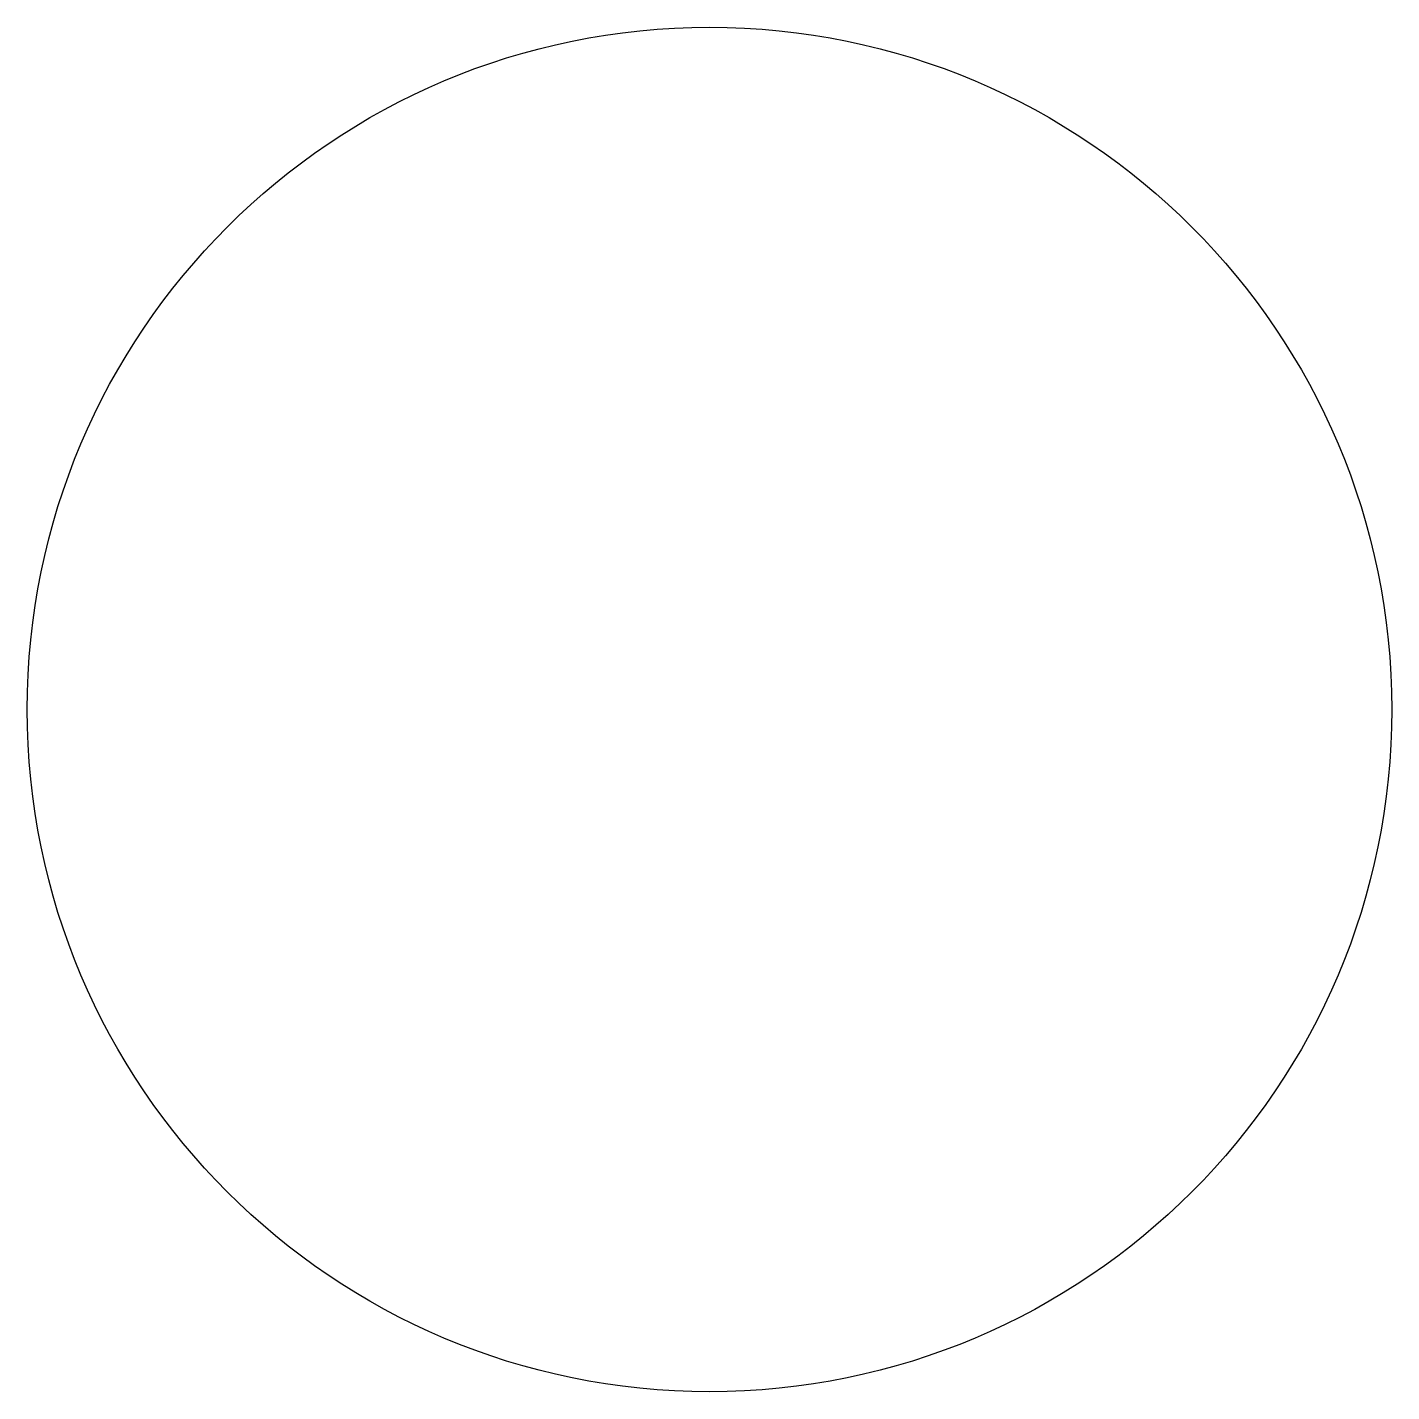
# Model space of a CAD drawing. Header units: millimetres. Extents: x 129.7 to 157.2, y 209.3 to 236.8.
import ezdxf

# ---------------------------------------------------------------- set-up
doc = ezdxf.new("R2010")
doc.units = ezdxf.units.MM
doc.layers.get('0').update_dxf_attribs({"linetype": 'CONTINUOUS'})

msp = doc.modelspace()

# ---------------------------------------------------------------- linework, layer by layer
msp.add_circle((143.48, 223.07), 13.75)

doc.saveas('drawing.dxf')
